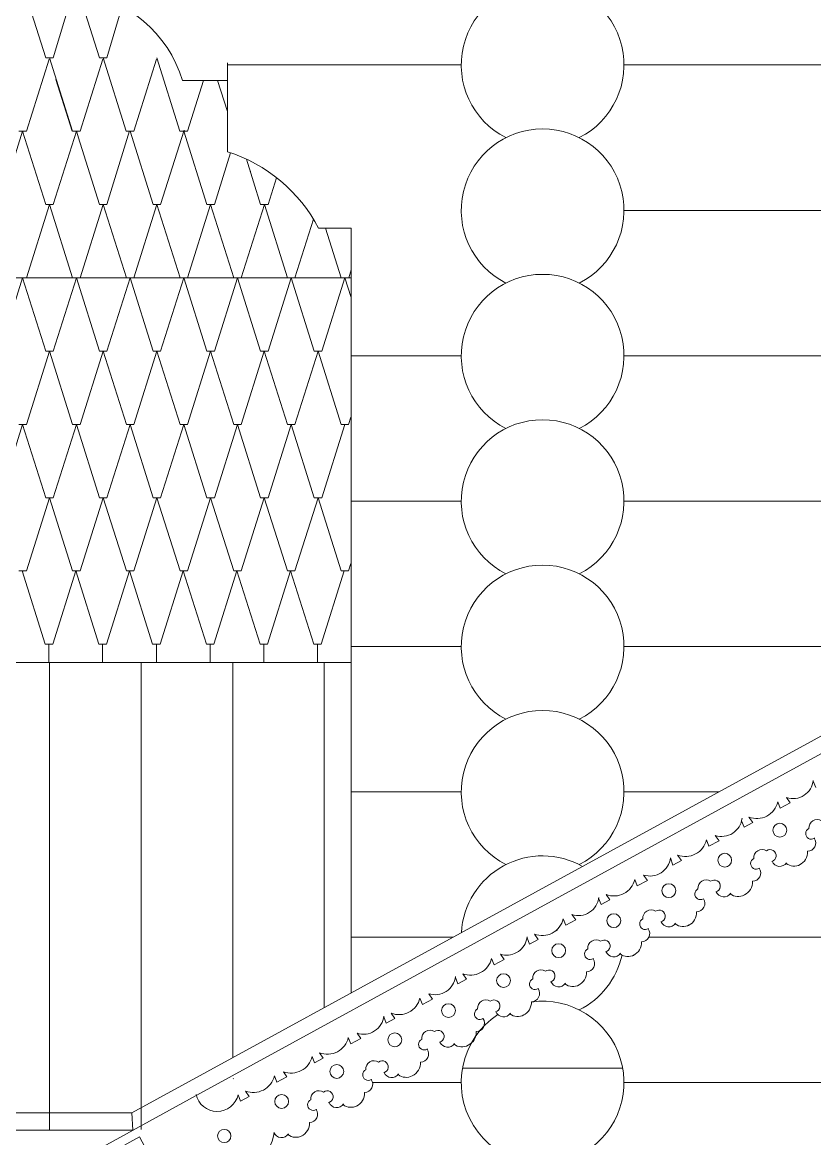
# Model space of a CAD drawing. Header units: millimetres. Extents: x 2399 to 111977, y 1313 to 59551.
# Drawn here: x 92001 to 94192, y 36619 to 39704 of the extents above; entities that cross this region are included whole.
import ezdxf

# ---------------------------------------------------------------- set-up
doc = ezdxf.new("R2010")
doc.units = ezdxf.units.MM
doc.layers.add('hatch1', color=7, linetype='Continuous', lineweight=20, true_color=0x6a6a6a)
doc.layers.add('main line', color=7, linetype='Continuous', lineweight=13)

msp = doc.modelspace()

# ---------------------------------------------------------------- linework, layer by layer
at = {"layer": 'hatch1', "color": 251, "linetype": 'Continuous', "lineweight": 20, "true_color": 0x6a6a6a}
for p, q in [((92002.2481, 39808.9875), (92066.1963, 39606.3378)), ((92150.623, 39808.9875), (92214.5711, 39606.3378)), ((92146.2138, 39805.2976), (92086.7876, 39606.3378)), ((92277.6904, 39748.7217), (92235.1625, 39606.3378)), ((92075.2731, 39602.1181), (92012.6565, 39403.6881)), ((92066.1963, 39606.3378), (92086.7876, 39606.3378)), ((92076.4919, 39606.3378), (92140.4401, 39403.6881)), ((92223.6479, 39602.1181), (92161.0314, 39403.6881)), ((92214.5711, 39606.3378), (92235.1625, 39606.3378)), ((92224.8668, 39606.3378), (92288.8149, 39403.6881)), ((92372.0228, 39602.1181), (92309.4063, 39403.6881)), ((92373.2417, 39606.3378), (92437.1898, 39403.6881)), ((92093.9657, 39546.6653), (92139.0836, 39403.6881)), ((92501.9976, 39543.8087), (92457.7811, 39403.6881)), ((92541.3482, 39543.8087), (92568.5566, 39457.5862)), ((92448.6064, 39406.1687), (92383.8755, 39201.0384)), ((92002.3609, 39403.6881), (91938.4127, 39201.0384)), ((91992.0652, 39403.6881), (92012.6565, 39403.6881)), ((92002.3609, 39403.6881), (92066.309, 39201.0384)), ((92150.8485, 39403.6881), (92086.9003, 39201.0384)), ((92140.4401, 39403.6881), (92161.0314, 39403.6881)), ((92140.5528, 39403.6881), (92157.4956, 39403.6881)), ((92150.8485, 39403.6881), (92157.4956, 39382.6234)), ((92155.8637, 39387.7949), (92214.7966, 39201.0384)), ((92297.8821, 39404.1369), (92235.3879, 39201.0384)), ((92288.8149, 39403.6881), (92309.4063, 39403.6881)), ((92299.3156, 39403.7528), (92363.2842, 39201.0384)), ((92437.1898, 39403.6881), (92457.7811, 39403.6881)), ((92447.844, 39403.7528), (92511.8126, 39201.0384)), ((92577.4026, 39343.6378), (92532.4039, 39201.0384)), ((92620.8614, 39326.148), (92660.341, 39201.0384)), ((92704.2392, 39274.8974), (92680.9323, 39201.0384)), ((92076.6047, 39201.0384), (92012.6565, 38998.3888)), ((92066.309, 39201.0384), (92086.9003, 39201.0384)), ((92076.6047, 39201.0384), (92140.5528, 38998.3888)), ((92225.0922, 39201.0384), (92161.1441, 38998.3888)), ((92214.7966, 39201.0384), (92235.3879, 39201.0384)), ((92225.0922, 39201.0384), (92289.0404, 38998.3888)), ((92373.5798, 39201.0384), (92309.6317, 38998.3888)), ((92363.2842, 39201.0384), (92383.8755, 39201.0384)), ((92373.6207, 39201.0384), (92437.5688, 38998.3888)), ((92522.1083, 39201.0384), (92458.1601, 38998.3888)), ((92511.8126, 39201.0384), (92532.4039, 39201.0384)), ((92522.1491, 39201.0384), (92586.0972, 38998.3888)), ((92670.6367, 39201.0384), (92606.6885, 38998.3888)), ((92660.341, 39201.0384), (92680.9323, 39201.0384)), ((92670.6775, 39201.0384), (92734.6256, 38998.3888)), ((92806.2239, 39160.0283), (92755.217, 38998.3888)), ((92839.9437, 39135.3211), (92883.1541, 38998.3888)), ((92910.661, 39020.3041), (92903.7454, 38998.3888)), ((92002.3609, 38998.3888), (91938.4127, 38795.7391)), ((91992.0652, 38998.3888), (92012.6565, 38998.3888)), ((92002.3609, 38998.3888), (92066.309, 38795.7391)), ((92150.8485, 38998.3888), (92086.9003, 38795.7391)), ((92140.5528, 38998.3888), (92161.1441, 38998.3888)), ((92150.8485, 38998.3888), (92214.7966, 38795.7391)), ((92299.336, 38998.3888), (92235.3879, 38795.7391)), ((92289.0404, 38998.3888), (92309.6317, 38998.3888)), ((92299.336, 38998.3888), (92363.2842, 38795.7391)), ((92447.8236, 38998.3888), (92383.8755, 38795.7391)), ((92437.528, 38998.3888), (92458.1193, 38998.3888)), ((92437.5688, 38998.3888), (92458.1601, 38998.3888)), ((92447.8236, 38998.3888), (92511.7718, 38795.7391)), ((92596.3112, 38998.3888), (92532.3631, 38795.7391)), ((92586.0972, 38998.3888), (92606.6885, 38998.3888)), ((92596.3112, 38998.3888), (92660.2593, 38795.7391)), ((92744.7988, 38998.3888), (92680.8507, 38795.7391)), ((92734.6256, 38998.3888), (92755.217, 38998.3888)), ((92744.7988, 38998.3888), (92808.7469, 38795.7391)), ((92893.2864, 38998.3888), (92829.3383, 38795.7391)), ((92883.1541, 38998.3888), (92903.7454, 38998.3888)), ((92893.2864, 38998.3888), (92910.661, 38943.3292)), ((92076.6047, 38795.7391), (92012.6565, 38593.0894)), ((92066.309, 38795.7391), (92086.9003, 38795.7391)), ((92076.6047, 38795.7391), (92140.5528, 38593.0894)), ((92225.0922, 38795.7391), (92161.1441, 38593.0894)), ((92214.7966, 38795.7391), (92235.3879, 38795.7391)), ((92225.0922, 38795.7391), (92289.0404, 38593.0894)), ((92373.5798, 38795.7391), (92309.6317, 38593.0894)), ((92363.2842, 38795.7391), (92383.8755, 38795.7391)), ((92373.5798, 38795.7391), (92437.528, 38593.0894)), ((92522.0674, 38795.7391), (92458.1193, 38593.0894)), ((92511.7718, 38795.7391), (92532.3631, 38795.7391)), ((92522.0674, 38795.7391), (92586.0156, 38593.0894)), ((92670.555, 38795.7391), (92606.6069, 38593.0894)), ((92660.2593, 38795.7391), (92680.8507, 38795.7391)), ((92670.555, 38795.7391), (92734.5031, 38593.0894)), ((92819.0426, 38795.7391), (92755.0945, 38593.0894)), ((92808.7469, 38795.7391), (92829.3383, 38795.7391)), ((92819.0426, 38795.7391), (92882.9907, 38593.0894)), ((92910.0038, 38613.4397), (92903.5821, 38593.0894)), ((92002.3609, 38593.0894), (91938.4127, 38390.4397)), ((91992.0652, 38593.0894), (92012.6565, 38593.0894)), ((92002.3609, 38593.0894), (92066.309, 38390.4397)), ((92150.8485, 38593.0894), (92086.9003, 38390.4397)), ((92140.5528, 38593.0894), (92161.1441, 38593.0894)), ((92150.8485, 38593.0894), (92214.7966, 38390.4397)), ((92299.336, 38593.0894), (92235.3879, 38390.4397)), ((92289.0404, 38593.0894), (92309.6317, 38593.0894)), ((92299.336, 38593.0894), (92363.2842, 38390.4397)), ((92447.8236, 38593.0894), (92383.8755, 38390.4397)), ((92437.528, 38593.0894), (92458.1193, 38593.0894)), ((92447.8236, 38593.0894), (92511.7718, 38390.4397)), ((92596.3112, 38593.0894), (92532.3631, 38390.4397)), ((92586.0156, 38593.0894), (92606.6069, 38593.0894)), ((92596.3112, 38593.0894), (92660.2593, 38390.4397)), ((92744.7988, 38593.0894), (92680.8507, 38390.4397)), ((92734.5031, 38593.0894), (92755.0945, 38593.0894)), ((92744.7988, 38593.0894), (92808.7469, 38390.4397)), ((92893.2864, 38593.0894), (92829.3383, 38390.4397)), ((92882.9907, 38593.0894), (92903.5821, 38593.0894)), ((92076.6047, 38390.4397), (92012.6565, 38187.79)), ((92066.309, 38390.4397), (92086.9003, 38390.4397)), ((92076.6047, 38390.4397), (92140.5528, 38187.79)), ((92225.0922, 38390.4397), (92161.1441, 38187.79)), ((92214.7966, 38390.4397), (92235.3879, 38390.4397)), ((92225.0922, 38390.4397), (92289.0404, 38187.79)), ((92373.5798, 38390.4397), (92309.6317, 38187.79)), ((92363.2842, 38390.4397), (92383.8755, 38390.4397)), ((92373.5798, 38390.4397), (92437.528, 38187.79)), ((92522.0674, 38390.4397), (92458.1193, 38187.79)), ((92511.7718, 38390.4397), (92532.3631, 38390.4397)), ((92522.0674, 38390.4397), (92586.0156, 38187.79)), ((92670.555, 38390.4397), (92606.6069, 38187.79)), ((92660.2593, 38390.4397), (92680.8507, 38390.4397)), ((92670.555, 38390.4397), (92734.5031, 38187.79)), ((92819.0426, 38390.4397), (92755.0945, 38187.79)), ((92808.7469, 38390.4397), (92829.3383, 38390.4397)), ((92819.0426, 38390.4397), (92882.9907, 38187.79)), ((92910.0038, 38208.1403), (92903.5821, 38187.79)), ((91992.0652, 38187.79), (92012.6565, 38187.79)), ((92000.8122, 38187.79), (92064.7603, 37985.1403)), ((92002.3609, 38187.79), (92001.9737, 38186.5632)), ((92002.3609, 38187.79), (92002.748, 38186.5632)), ((92149.2998, 38187.79), (92085.3517, 37985.1403)), ((92140.5528, 38187.79), (92161.1441, 38187.79)), ((92149.2998, 38187.79), (92213.2479, 37985.1403)), ((92150.8485, 38187.79), (92150.4613, 38186.5632)), ((92150.8485, 38187.79), (92151.2356, 38186.5632)), ((92297.7874, 38187.79), (92233.8392, 37985.1403)), ((92289.0404, 38187.79), (92309.6317, 38187.79)), ((92297.7874, 38187.79), (92361.7355, 37985.1403)), ((92299.336, 38187.79), (92298.9489, 38186.5632)), ((92446.275, 38187.79), (92382.3268, 37985.1403)), ((92437.528, 38187.79), (92458.1193, 38187.79)), ((92446.275, 38187.79), (92510.2231, 37985.1403)), ((92594.7626, 38187.79), (92530.8144, 37985.1403)), ((92586.0156, 38187.79), (92606.6069, 38187.79)), ((92594.7626, 38187.79), (92658.7107, 37985.1403)), ((92743.2501, 38187.79), (92679.302, 37985.1403)), ((92734.5031, 38187.79), (92755.0945, 38187.79)), ((92743.2501, 38187.79), (92807.1983, 37985.1403)), ((92891.7377, 38187.79), (92827.7896, 37985.1403)), ((92882.9907, 38187.79), (92903.5821, 38187.79)), ((92064.7603, 37985.1403), (92085.3517, 37985.1403)), ((92075.056, 37985.1403), (92075.056, 37935.2297)), ((92213.2479, 37985.1403), (92233.8392, 37985.1403)), ((92223.5436, 37985.1403), (92223.5436, 37935.2297)), ((92361.7355, 37985.1403), (92382.3268, 37985.1403)), ((92372.0312, 37985.1403), (92372.0312, 37935.2297)), ((92510.2231, 37985.1403), (92530.8144, 37985.1403)), ((92520.5188, 37985.1403), (92520.5188, 37935.2297)), ((92658.7107, 37985.1403), (92679.302, 37985.1403)), ((92669.0063, 37985.1403), (92669.0063, 37935.2297)), ((92807.1983, 37985.1403), (92827.7896, 37985.1403)), ((92817.4939, 37985.1403), (92817.4939, 37935.2297)), ((92005.294, 36476.4309), (92482.3881, 36738.3876)), ((92146.425, 36525.3121), (92325.5153, 36623.4413)), ((92325.1726, 36623.2535), (92423.1756, 36444.3936))]:
    msp.add_line(p, q, dxfattribs=at)
at = {"layer": 'main line', "color": 7, "linetype": 'Continuous', "lineweight": 13}
for p, q in [((92568.5566, 39592.429), (92568.5566, 39346.5427)), ((92568.5566, 39586.5174), (93214.9716, 39586.5174)), ((93664.9716, 39586.5174), (94634.3299, 39586.5174)), ((92568.5566, 39543.8087), (92444.2164, 39543.8087)), ((92633.2882, 39293.0041), (92631.2234, 39293.0041)), ((93664.9716, 39184.6619), (94317.411, 39184.6619)), ((92820.1581, 39135.3211), (92910.661, 39135.3211)), ((92910.661, 37021.4765), (92910.661, 39135.3211)), ((92910.661, 38998.3888), (87760.3724, 38998.3888)), ((92910.661, 38782.8063), (93214.9716, 38782.8063)), ((93664.9716, 38782.8063), (94265.5985, 38782.8063)), ((92910.661, 38380.9508), (93214.9716, 38380.9508)), ((93664.9716, 38380.9508), (94386.8391, 38380.9508)), ((92910.661, 37979.0952), (93214.9716, 37979.0952)), ((93664.9716, 37979.0952), (94508.0797, 37979.0952)), ((87758.7219, 37935.2297), (92910.0038, 37935.2297)), ((92076.4386, 37935.2297), (92076.4386, 36643.6876)), ((92304.36, 36689.8919), (94581.4547, 37935.2297)), ((92329.7312, 37935.2297), (92329.7312, 36643.6876)), ((92583.0238, 37935.2297), (92583.0238, 36842.2925)), ((92836.3164, 37935.2297), (92836.3164, 36980.8176)), ((92473.7582, 36733.3854), (94594.0583, 37892.9727)), ((94188.1571, 37606.5754), (94195.0146, 37588.9413)), ((92910.661, 37577.2397), (93214.9716, 37577.2397)), ((93664.9716, 37577.2397), (93926.8715, 37577.2397)), ((94124.9106, 37546.722), (94114.4586, 37561.5244)), ((94090.2024, 37549.4273), (94097.0599, 37531.7932)), ((94097.0599, 37531.7932), (94124.9106, 37546.722)), ((93990.1037, 37497.2362), (93996.9612, 37479.6021)), ((93996.9612, 37479.6021), (94020.9331, 37492.671)), ((94020.9331, 37492.671), (94010.4812, 37507.4734)), ((93893.0651, 37444.6836), (93899.9226, 37427.0494)), ((93899.9226, 37427.0494), (93927.7733, 37441.9782)), ((93927.7733, 37441.9782), (93917.3214, 37456.7806)), ((93823.7958, 37387.9273), (93813.3439, 37402.7296)), ((93793.3061, 37395.0355), (93799.8239, 37374.8583)), ((93799.8239, 37374.8583), (93823.7958, 37387.9273)), ((93729.7199, 37332.639), (93719.268, 37347.4414)), ((93695.0117, 37335.3444), (93701.8692, 37317.7102)), ((93701.8692, 37317.7102), (93729.7199, 37332.639)), ((93594.9131, 37283.1532), (93601.7706, 37265.5191)), ((93601.7706, 37265.5191), (93625.7424, 37278.5881)), ((93625.7424, 37278.5881), (93615.2905, 37293.3905)), ((93496.9584, 37226.0052), (93503.8158, 37208.371)), ((93503.8158, 37208.371), (93531.6665, 37223.2998)), ((93531.6665, 37223.2998), (93521.2146, 37238.1022)), ((93427.6891, 37169.2489), (93417.2371, 37184.0513)), ((93480.8032, 37194.6536), (93458.7558, 37182.5481)), ((92910.661, 37175.3842), (93192.0805, 37175.3842)), ((93396.8597, 37173.814), (93403.7172, 37156.1799)), ((93403.7172, 37156.1799), (93427.6891, 37169.2489)), ((93733.6152, 37175.3842), (98168.6138, 37175.3842)), ((93333.6132, 37113.9606), (93323.1612, 37128.763)), ((93298.905, 37116.666), (93305.7625, 37099.0318)), ((93305.7625, 37099.0318), (93333.6132, 37113.9606)), ((93198.8063, 37064.4748), (93205.6638, 37046.8407)), ((93229.6357, 37059.9097), (93219.1837, 37074.7121)), ((93205.6638, 37046.8407), (93229.6357, 37059.9097)), ((93100.8516, 37007.3268), (93107.7091, 36989.6926)), ((93107.7091, 36989.6926), (93135.5598, 37004.6214)), ((93135.5598, 37004.6214), (93125.1078, 37019.4238)), ((93000.7529, 36955.1356), (93007.6104, 36937.5015)), ((93007.6104, 36937.5015), (93031.5823, 36950.5705)), ((93031.5823, 36950.5705), (93021.1304, 36965.3729)), ((92937.5064, 36895.2822), (92927.0545, 36910.0846)), ((92902.7982, 36897.9876), (92909.6557, 36880.3534)), ((92909.6557, 36880.3534), (92937.5064, 36895.2822)), ((92802.6996, 36845.7964), (92809.557, 36828.1623)), ((92833.5289, 36841.2313), (92823.077, 36856.0337)), ((92809.557, 36828.1623), (92833.5289, 36841.2313)), ((92698.312, 36792.2601), (92705.1695, 36774.626)), ((92705.1695, 36774.626), (92733.0202, 36789.5548)), ((92733.0202, 36789.5548), (92723.1921, 36803.7601)), ((93661.4526, 36813.1665), (93218.4906, 36813.1665)), ((92969.8727, 36773.5286), (93214.9716, 36773.5286)), ((93664.9716, 36773.5286), (98214.9716, 36773.5286)), ((92005.294, 36476.4309), (92482.3881, 36738.3876)), ((92598.2133, 36740.069), (92605.0708, 36722.4348)), ((92605.0708, 36722.4348), (92629.0427, 36735.5038)), ((92629.0427, 36735.5038), (92618.5908, 36750.3062)), ((92304.36, 36689.8919), (87758.7219, 36689.8919)), ((92304.36, 36689.8919), (92306.7549, 36641.9532)), ((92306.7549, 36641.9532), (87758.7219, 36641.9532)), ((92696.2075, 36625.1631), (92697.4144, 36635.4312))]:
    msp.add_line(p, q, dxfattribs=at)
at = {"layer": 'main line', "color": 7, "linetype": 'Continuous', "lineweight": 13, "flags": 128}
for points in [[(94225.6817, 37467.689, 1.219803903), (94211.3156, 37497.079, 0.63216014), (94176.2901, 37475.7423, 1.067465283), (94191.1636, 37448.9035, -0.60309642), (94172.7167, 37412.9449)], [(94225.6817, 37467.689, 1.219803903), (94211.3156, 37497.079, 0.63216014), (94176.2901, 37475.7423, 1.067465283), (94191.1636, 37448.9035, -0.60309642), (94172.7167, 37412.9449)], [(94225.6817, 37467.689, 1.219803903), (94211.3156, 37497.079, 0.63216014), (94176.2901, 37475.7423, 1.067465283), (94191.1636, 37448.9035, -0.60309642), (94172.7167, 37412.9449)], [(94225.6817, 37467.689, 1.219803903), (94211.3156, 37497.079, 0.63216014), (94176.2901, 37475.7423, 1.067465283), (94191.1636, 37448.9035, -0.60309642), (94172.7167, 37412.9449)], [(94225.6817, 37467.689, 1.219803903), (94211.3156, 37497.079, 0.63216014), (94176.2901, 37475.7423, 1.067465283), (94191.1636, 37448.9035, -0.60309642), (94172.7167, 37412.9449)], [(94225.6817, 37467.689, 1.219803903), (94211.3156, 37497.079, 0.63216014), (94176.2901, 37475.7423, 1.067465283), (94191.1636, 37448.9035, -0.60309642), (94172.7167, 37412.9449)], [(94192.2156, 37449.476, -0.017938026), (94191.3033, 37448.7019)], [(94192.2156, 37449.476, -0.017938026), (94191.3033, 37448.7019)], [(94192.2156, 37449.476, -0.017938026), (94191.3033, 37448.7019)], [(94192.2156, 37449.476, -0.017938026), (94191.3033, 37448.7019)], [(94192.2156, 37449.476, -0.017938026), (94191.3033, 37448.7019)], [(94192.2156, 37449.476, -0.017938026), (94191.3033, 37448.7019)], [(94073.3654, 37384.795, 1.219803903), (94058.9992, 37414.1849, 0.63216014), (94023.9737, 37392.8482, 1.067465283), (94038.8472, 37366.0094, -0.60309642), (94020.4003, 37330.0508)], [(94073.3654, 37384.795, 1.219803903), (94058.9992, 37414.1849, 0.63216014), (94023.9737, 37392.8482, 1.067465283), (94038.8472, 37366.0094, -0.60309642), (94020.4003, 37330.0508)], [(94073.3654, 37384.795, 1.219803903), (94058.9992, 37414.1849, 0.63216014), (94023.9737, 37392.8482, 1.067465283), (94038.8472, 37366.0094, -0.60309642), (94020.4003, 37330.0508)], [(94073.3654, 37384.795, 1.219803903), (94058.9992, 37414.1849, 0.63216014), (94023.9737, 37392.8482, 1.067465283), (94038.8472, 37366.0094, -0.60309642), (94020.4003, 37330.0508)], [(94073.3654, 37384.795, 1.219803903), (94058.9992, 37414.1849, 0.63216014), (94023.9737, 37392.8482, 1.067465283), (94038.8472, 37366.0094, -0.60309642), (94020.4003, 37330.0508)], [(94073.3654, 37384.795, 1.219803903), (94058.9992, 37414.1849, 0.63216014), (94023.9737, 37392.8482, 1.067465283), (94038.8472, 37366.0094, -0.60309642), (94020.4003, 37330.0508)], [(94150.0835, 37375.1893, 0.304535594), (94172.7167, 37412.9449)], [(94150.0835, 37375.1893, 0.304535594), (94172.7167, 37412.9449)], [(94150.0835, 37375.1893, 0.304535594), (94172.7167, 37412.9449)], [(94150.0835, 37375.1893, 0.304535594), (94172.7167, 37412.9449)], [(94150.0835, 37375.1893, 0.304535594), (94172.7167, 37412.9449)], [(94150.0835, 37375.1893, 0.304535594), (94172.7167, 37412.9449)], [(94074.4174, 37385.3675, 0.60309642), (94114.6297, 37381.3326)], [(94074.4174, 37385.3675, 0.60309642), (94114.6297, 37381.3326)], [(94074.4174, 37385.3675, 0.60309642), (94114.6297, 37381.3326)], [(94074.4174, 37385.3675, 0.60309642), (94114.6297, 37381.3326)], [(94074.4174, 37385.3675, 0.60309642), (94114.6297, 37381.3326)], [(94074.4174, 37385.3675, 0.60309642), (94114.6297, 37381.3326)], [(94113.2433, 37379.4568, 0.304535594), (94152.2396, 37376.3627)], [(94113.2433, 37379.4568, 0.304535594), (94152.2396, 37376.3627)], [(94113.2433, 37379.4568, 0.304535594), (94152.2396, 37376.3627)], [(94113.2433, 37379.4568, 0.304535594), (94152.2396, 37376.3627)], [(94113.2433, 37379.4568, 0.304535594), (94152.2396, 37376.3627)], [(94113.2433, 37379.4568, 0.304535594), (94152.2396, 37376.3627)], [(94039.8992, 37366.5819, -0.017938026), (94038.987, 37365.8078)], [(94039.8992, 37366.5819, -0.017938026), (94038.987, 37365.8078)], [(94039.8992, 37366.5819, -0.017938026), (94038.987, 37365.8078)], [(94039.8992, 37366.5819, -0.017938026), (94038.987, 37365.8078)], [(94039.8992, 37366.5819, -0.017938026), (94038.987, 37365.8078)], [(94039.8992, 37366.5819, -0.017938026), (94038.987, 37365.8078)], [(93918.8929, 37300.7275, 1.219803903), (93904.5268, 37330.1174, 0.63216014), (93869.5012, 37308.7807, 1.067465283), (93884.3747, 37281.9419, -0.60309642), (93865.9278, 37245.9833)], [(93918.8929, 37300.7275, 1.219803903), (93904.5268, 37330.1174, 0.63216014), (93869.5012, 37308.7807, 1.067465283), (93884.3747, 37281.9419, -0.60309642), (93865.9278, 37245.9833)], [(93918.8929, 37300.7275, 1.219803903), (93904.5268, 37330.1174, 0.63216014), (93869.5012, 37308.7807, 1.067465283), (93884.3747, 37281.9419, -0.60309642), (93865.9278, 37245.9833)], [(93918.8929, 37300.7275, 1.219803903), (93904.5268, 37330.1174, 0.63216014), (93869.5012, 37308.7807, 1.067465283), (93884.3747, 37281.9419, -0.60309642), (93865.9278, 37245.9833)], [(93918.8929, 37300.7275, 1.219803903), (93904.5268, 37330.1174, 0.63216014), (93869.5012, 37308.7807, 1.067465283), (93884.3747, 37281.9419, -0.60309642), (93865.9278, 37245.9833)], [(93918.8929, 37300.7275, 1.219803903), (93904.5268, 37330.1174, 0.63216014), (93869.5012, 37308.7807, 1.067465283), (93884.3747, 37281.9419, -0.60309642), (93865.9278, 37245.9833)], [(93997.7671, 37292.2952, 0.304535594), (94020.4003, 37330.0508)], [(93997.7671, 37292.2952, 0.304535594), (94020.4003, 37330.0508)], [(93997.7671, 37292.2952, 0.304535594), (94020.4003, 37330.0508)], [(93997.7671, 37292.2952, 0.304535594), (94020.4003, 37330.0508)], [(93997.7671, 37292.2952, 0.304535594), (94020.4003, 37330.0508)], [(93997.7671, 37292.2952, 0.304535594), (94020.4003, 37330.0508)], [(93919.9449, 37301.3, 0.60309642), (93960.1572, 37297.2651)], [(93919.9449, 37301.3, 0.60309642), (93960.1572, 37297.2651)], [(93919.9449, 37301.3, 0.60309642), (93960.1572, 37297.2651)], [(93919.9449, 37301.3, 0.60309642), (93960.1572, 37297.2651)], [(93919.9449, 37301.3, 0.60309642), (93960.1572, 37297.2651)], [(93919.9449, 37301.3, 0.60309642), (93960.1572, 37297.2651)], [(93958.7708, 37295.3893, 0.304535594), (93997.7671, 37292.2952)], [(93958.7708, 37295.3893, 0.304535594), (93997.7671, 37292.2952)], [(93958.7708, 37295.3893, 0.304535594), (93997.7671, 37292.2952)], [(93958.7708, 37295.3893, 0.304535594), (93997.7671, 37292.2952)], [(93958.7708, 37295.3893, 0.304535594), (93997.7671, 37292.2952)], [(93958.7708, 37295.3893, 0.304535594), (93997.7671, 37292.2952)], [(93766.5765, 37217.8334, 1.219803903), (93752.2104, 37247.2233, 0.63216014), (93717.1848, 37225.8866, 1.067465283), (93732.0584, 37199.0478, -0.60309642), (93713.6114, 37163.0892)], [(93766.5765, 37217.8334, 1.219803903), (93752.2104, 37247.2233, 0.63216014), (93717.1848, 37225.8866, 1.067465283), (93732.0584, 37199.0478, -0.60309642), (93713.6114, 37163.0892)], [(93766.5765, 37217.8334, 1.219803903), (93752.2104, 37247.2233, 0.63216014), (93717.1848, 37225.8866, 1.067465283), (93732.0584, 37199.0478, -0.60309642), (93713.6114, 37163.0892)], [(93766.5765, 37217.8334, 1.219803903), (93752.2104, 37247.2233, 0.63216014), (93717.1848, 37225.8866, 1.067465283), (93732.0584, 37199.0478, -0.60309642), (93713.6114, 37163.0892)], [(93766.5765, 37217.8334, 1.219803903), (93752.2104, 37247.2233, 0.63216014), (93717.1848, 37225.8866, 1.067465283), (93732.0584, 37199.0478, -0.60309642), (93713.6114, 37163.0892)], [(93766.5765, 37217.8334, 1.219803903), (93752.2104, 37247.2233, 0.63216014), (93717.1848, 37225.8866, 1.067465283), (93732.0584, 37199.0478, -0.60309642), (93713.6114, 37163.0892)], [(93843.2946, 37208.2277, 0.304535594), (93865.9278, 37245.9833)], [(93843.2946, 37208.2277, 0.304535594), (93865.9278, 37245.9833)], [(93843.2946, 37208.2277, 0.304535594), (93865.9278, 37245.9833)], [(93843.2946, 37208.2277, 0.304535594), (93865.9278, 37245.9833)], [(93843.2946, 37208.2277, 0.304535594), (93865.9278, 37245.9833)], [(93843.2946, 37208.2277, 0.304535594), (93865.9278, 37245.9833)], [(93767.6285, 37218.4059, 0.60309642), (93807.8408, 37214.371)], [(93767.6285, 37218.4059, 0.60309642), (93807.8408, 37214.371)], [(93767.6285, 37218.4059, 0.60309642), (93807.8408, 37214.371)], [(93767.6285, 37218.4059, 0.60309642), (93807.8408, 37214.371)], [(93767.6285, 37218.4059, 0.60309642), (93807.8408, 37214.371)], [(93767.6285, 37218.4059, 0.60309642), (93807.8408, 37214.371)], [(93733.1104, 37199.6204, -0.017938026), (93732.1981, 37198.8462)], [(93733.1104, 37199.6204, -0.017938026), (93732.1981, 37198.8462)], [(93733.1104, 37199.6204, -0.017938026), (93732.1981, 37198.8462)], [(93733.1104, 37199.6204, -0.017938026), (93732.1981, 37198.8462)], [(93733.1104, 37199.6204, -0.017938026), (93732.1981, 37198.8462)], [(93733.1104, 37199.6204, -0.017938026), (93732.1981, 37198.8462)], [(93806.4544, 37212.4952, 0.304535594), (93845.4507, 37209.4011)], [(93806.4544, 37212.4952, 0.304535594), (93845.4507, 37209.4011)], [(93806.4544, 37212.4952, 0.304535594), (93845.4507, 37209.4011)], [(93806.4544, 37212.4952, 0.304535594), (93845.4507, 37209.4011)], [(93806.4544, 37212.4952, 0.304535594), (93845.4507, 37209.4011)], [(93806.4544, 37212.4952, 0.304535594), (93845.4507, 37209.4011)], [(93614.2601, 37134.9393, 1.219803903), (93599.894, 37164.3292, 0.63216014), (93564.8684, 37142.9925, 1.067465283), (93579.742, 37116.1538, -0.60309642), (93561.295, 37080.1951)], [(93614.2601, 37134.9393, 1.219803903), (93599.894, 37164.3292, 0.63216014), (93564.8684, 37142.9925, 1.067465283), (93579.742, 37116.1538, -0.60309642), (93561.295, 37080.1951)], [(93614.2601, 37134.9393, 1.219803903), (93599.894, 37164.3292, 0.63216014), (93564.8684, 37142.9925, 1.067465283), (93579.742, 37116.1538, -0.60309642), (93561.295, 37080.1951)], [(93614.2601, 37134.9393, 1.219803903), (93599.894, 37164.3292, 0.63216014), (93564.8684, 37142.9925, 1.067465283), (93579.742, 37116.1538, -0.60309642), (93561.295, 37080.1951)], [(93614.2601, 37134.9393, 1.219803903), (93599.894, 37164.3292, 0.63216014), (93564.8684, 37142.9925, 1.067465283), (93579.742, 37116.1538, -0.60309642), (93561.295, 37080.1951)], [(93614.2601, 37134.9393, 1.219803903), (93599.894, 37164.3292, 0.63216014), (93564.8684, 37142.9925, 1.067465283), (93579.742, 37116.1538, -0.60309642), (93561.295, 37080.1951)], [(93690.9782, 37125.3337, 0.304535594), (93713.6114, 37163.0892)], [(93690.9782, 37125.3337, 0.304535594), (93713.6114, 37163.0892)], [(93690.9782, 37125.3337, 0.304535594), (93713.6114, 37163.0892)], [(93690.9782, 37125.3337, 0.304535594), (93713.6114, 37163.0892)], [(93690.9782, 37125.3337, 0.304535594), (93713.6114, 37163.0892)], [(93690.9782, 37125.3337, 0.304535594), (93713.6114, 37163.0892)], [(93615.3121, 37135.5118, 0.60309642), (93655.5244, 37131.477)], [(93615.3121, 37135.5118, 0.60309642), (93655.5244, 37131.477)], [(93615.3121, 37135.5118, 0.60309642), (93655.5244, 37131.477)], [(93615.3121, 37135.5118, 0.60309642), (93655.5244, 37131.477)], [(93615.3121, 37135.5118, 0.60309642), (93655.5244, 37131.477)], [(93615.3121, 37135.5118, 0.60309642), (93655.5244, 37131.477)], [(93654.138, 37129.6012, 0.304535594), (93693.1343, 37126.5071)], [(93654.138, 37129.6012, 0.304535594), (93693.1343, 37126.5071)], [(93654.138, 37129.6012, 0.304535594), (93693.1343, 37126.5071)], [(93654.138, 37129.6012, 0.304535594), (93693.1343, 37126.5071)], [(93654.138, 37129.6012, 0.304535594), (93693.1343, 37126.5071)], [(93654.138, 37129.6012, 0.304535594), (93693.1343, 37126.5071)], [(93580.794, 37116.7263, -0.017938026), (93579.8817, 37115.9521)], [(93580.794, 37116.7263, -0.017938026), (93579.8817, 37115.9521)], [(93580.794, 37116.7263, -0.017938026), (93579.8817, 37115.9521)], [(93580.794, 37116.7263, -0.017938026), (93579.8817, 37115.9521)], [(93580.794, 37116.7263, -0.017938026), (93579.8817, 37115.9521)], [(93580.794, 37116.7263, -0.017938026), (93579.8817, 37115.9521)], [(93461.9437, 37052.0452, 1.219803903), (93447.5776, 37081.4351, 0.63216014), (93412.552, 37060.0984, 1.067465283), (93427.4256, 37033.2597, -0.60309642), (93408.9786, 36997.3011)], [(93461.9437, 37052.0452, 1.219803903), (93447.5776, 37081.4351, 0.63216014), (93412.552, 37060.0984, 1.067465283), (93427.4256, 37033.2597, -0.60309642), (93408.9786, 36997.3011)], [(93461.9437, 37052.0452, 1.219803903), (93447.5776, 37081.4351, 0.63216014), (93412.552, 37060.0984, 1.067465283), (93427.4256, 37033.2597, -0.60309642), (93408.9786, 36997.3011)], [(93461.9437, 37052.0452, 1.219803903), (93447.5776, 37081.4351, 0.63216014), (93412.552, 37060.0984, 1.067465283), (93427.4256, 37033.2597, -0.60309642), (93408.9786, 36997.3011)], [(93461.9437, 37052.0452, 1.219803903), (93447.5776, 37081.4351, 0.63216014), (93412.552, 37060.0984, 1.067465283), (93427.4256, 37033.2597, -0.60309642), (93408.9786, 36997.3011)], [(93461.9437, 37052.0452, 1.219803903), (93447.5776, 37081.4351, 0.63216014), (93412.552, 37060.0984, 1.067465283), (93427.4256, 37033.2597, -0.60309642), (93408.9786, 36997.3011)], [(93538.6618, 37042.4396, 0.304535594), (93561.295, 37080.1951)], [(93538.6618, 37042.4396, 0.304535594), (93561.295, 37080.1951)], [(93538.6618, 37042.4396, 0.304535594), (93561.295, 37080.1951)], [(93538.6618, 37042.4396, 0.304535594), (93561.295, 37080.1951)], [(93538.6618, 37042.4396, 0.304535594), (93561.295, 37080.1951)], [(93538.6618, 37042.4396, 0.304535594), (93561.295, 37080.1951)], [(93428.4776, 37033.8322, -0.017938026), (93427.5653, 37033.0581)], [(93428.4776, 37033.8322, -0.017938026), (93427.5653, 37033.0581)], [(93428.4776, 37033.8322, -0.017938026), (93427.5653, 37033.0581)], [(93428.4776, 37033.8322, -0.017938026), (93427.5653, 37033.0581)], [(93428.4776, 37033.8322, -0.017938026), (93427.5653, 37033.0581)], [(93428.4776, 37033.8322, -0.017938026), (93427.5653, 37033.0581)], [(93462.9957, 37052.6178, 0.60309642), (93503.2081, 37048.5829)], [(93462.9957, 37052.6178, 0.60309642), (93503.2081, 37048.5829)], [(93462.9957, 37052.6178, 0.60309642), (93503.2081, 37048.5829)], [(93462.9957, 37052.6178, 0.60309642), (93503.2081, 37048.5829)], [(93462.9957, 37052.6178, 0.60309642), (93503.2081, 37048.5829)], [(93462.9957, 37052.6178, 0.60309642), (93503.2081, 37048.5829)], [(93501.8217, 37046.7071, 0.304535594), (93540.818, 37043.613)], [(93501.8217, 37046.7071, 0.304535594), (93540.818, 37043.613)], [(93501.8217, 37046.7071, 0.304535594), (93540.818, 37043.613)], [(93501.8217, 37046.7071, 0.304535594), (93540.818, 37043.613)], [(93501.8217, 37046.7071, 0.304535594), (93540.818, 37043.613)], [(93501.8217, 37046.7071, 0.304535594), (93540.818, 37043.613)], [(93309.6273, 36969.1511, 1.219803903), (93295.2612, 36998.5411, 0.63216014), (93260.2357, 36977.2044, 1.067465283), (93275.1092, 36950.3656, -0.60309642), (93256.6622, 36914.407)], [(93309.6273, 36969.1511, 1.219803903), (93295.2612, 36998.5411, 0.63216014), (93260.2357, 36977.2044, 1.067465283), (93275.1092, 36950.3656, -0.60309642), (93256.6622, 36914.407)], [(93309.6273, 36969.1511, 1.219803903), (93295.2612, 36998.5411, 0.63216014), (93260.2357, 36977.2044, 1.067465283), (93275.1092, 36950.3656, -0.60309642), (93256.6622, 36914.407)], [(93309.6273, 36969.1511, 1.219803903), (93295.2612, 36998.5411, 0.63216014), (93260.2357, 36977.2044, 1.067465283), (93275.1092, 36950.3656, -0.60309642), (93256.6622, 36914.407)], [(93309.6273, 36969.1511, 1.219803903), (93295.2612, 36998.5411, 0.63216014), (93260.2357, 36977.2044, 1.067465283), (93275.1092, 36950.3656, -0.60309642), (93256.6622, 36914.407)], [(93309.6273, 36969.1511, 1.219803903), (93295.2612, 36998.5411, 0.63216014), (93260.2357, 36977.2044, 1.067465283), (93275.1092, 36950.3656, -0.60309642), (93256.6622, 36914.407)], [(93310.6793, 36969.7237, 0.60309642), (93350.8917, 36965.6888)], [(93310.6793, 36969.7237, 0.60309642), (93350.8917, 36965.6888)], [(93310.6793, 36969.7237, 0.60309642), (93350.8917, 36965.6888)], [(93310.6793, 36969.7237, 0.60309642), (93350.8917, 36965.6888)], [(93310.6793, 36969.7237, 0.60309642), (93350.8917, 36965.6888)], [(93310.6793, 36969.7237, 0.60309642), (93350.8917, 36965.6888)], [(93386.3455, 36959.5455, 0.304535594), (93408.9786, 36997.3011)], [(93386.3455, 36959.5455, 0.304535594), (93408.9786, 36997.3011)], [(93386.3455, 36959.5455, 0.304535594), (93408.9786, 36997.3011)], [(93386.3455, 36959.5455, 0.304535594), (93408.9786, 36997.3011)], [(93386.3455, 36959.5455, 0.304535594), (93408.9786, 36997.3011)], [(93386.3455, 36959.5455, 0.304535594), (93408.9786, 36997.3011)], [(93276.1612, 36950.9381, -0.017938026), (93275.2489, 36950.164)], [(93276.1612, 36950.9381, -0.017938026), (93275.2489, 36950.164)], [(93276.1612, 36950.9381, -0.017938026), (93275.2489, 36950.164)], [(93276.1612, 36950.9381, -0.017938026), (93275.2489, 36950.164)], [(93276.1612, 36950.9381, -0.017938026), (93275.2489, 36950.164)], [(93276.1612, 36950.9381, -0.017938026), (93275.2489, 36950.164)], [(93349.5053, 36963.813, 0.304535594), (93388.5016, 36960.7189)], [(93349.5053, 36963.813, 0.304535594), (93388.5016, 36960.7189)], [(93349.5053, 36963.813, 0.304535594), (93388.5016, 36960.7189)], [(93349.5053, 36963.813, 0.304535594), (93388.5016, 36960.7189)], [(93349.5053, 36963.813, 0.304535594), (93388.5016, 36960.7189)], [(93349.5053, 36963.813, 0.304535594), (93388.5016, 36960.7189)], [(93155.1548, 36885.0837, 1.219803903), (93140.7887, 36914.4736, 0.63216014), (93105.7632, 36893.1369, 1.067465283), (93120.6367, 36866.2981, -0.60309642), (93102.1898, 36830.3395)], [(93155.1548, 36885.0837, 1.219803903), (93140.7887, 36914.4736, 0.63216014), (93105.7632, 36893.1369, 1.067465283), (93120.6367, 36866.2981, -0.60309642), (93102.1898, 36830.3395)], [(93155.1548, 36885.0837, 1.219803903), (93140.7887, 36914.4736, 0.63216014), (93105.7632, 36893.1369, 1.067465283), (93120.6367, 36866.2981, -0.60309642), (93102.1898, 36830.3395)], [(93155.1548, 36885.0837, 1.219803903), (93140.7887, 36914.4736, 0.63216014), (93105.7632, 36893.1369, 1.067465283), (93120.6367, 36866.2981, -0.60309642), (93102.1898, 36830.3395)], [(93155.1548, 36885.0837, 1.219803903), (93140.7887, 36914.4736, 0.63216014), (93105.7632, 36893.1369, 1.067465283), (93120.6367, 36866.2981, -0.60309642), (93102.1898, 36830.3395)], [(93155.1548, 36885.0837, 1.219803903), (93140.7887, 36914.4736, 0.63216014), (93105.7632, 36893.1369, 1.067465283), (93120.6367, 36866.2981, -0.60309642), (93102.1898, 36830.3395)], [(93234.0291, 36876.6514, 0.304535594), (93256.6622, 36914.407)], [(93234.0291, 36876.6514, 0.304535594), (93256.6622, 36914.407)], [(93234.0291, 36876.6514, 0.304535594), (93256.6622, 36914.407)], [(93234.0291, 36876.6514, 0.304535594), (93256.6622, 36914.407)], [(93234.0291, 36876.6514, 0.304535594), (93256.6622, 36914.407)], [(93234.0291, 36876.6514, 0.304535594), (93256.6622, 36914.407)], [(93156.2068, 36885.6562, 0.60309642), (93196.4192, 36881.6213)], [(93156.2068, 36885.6562, 0.60309642), (93196.4192, 36881.6213)], [(93156.2068, 36885.6562, 0.60309642), (93196.4192, 36881.6213)], [(93156.2068, 36885.6562, 0.60309642), (93196.4192, 36881.6213)], [(93156.2068, 36885.6562, 0.60309642), (93196.4192, 36881.6213)], [(93156.2068, 36885.6562, 0.60309642), (93196.4192, 36881.6213)], [(93195.0328, 36879.7455, 0.304535594), (93234.0291, 36876.6514)], [(93195.0328, 36879.7455, 0.304535594), (93234.0291, 36876.6514)], [(93195.0328, 36879.7455, 0.304535594), (93234.0291, 36876.6514)], [(93195.0328, 36879.7455, 0.304535594), (93234.0291, 36876.6514)], [(93195.0328, 36879.7455, 0.304535594), (93234.0291, 36876.6514)], [(93195.0328, 36879.7455, 0.304535594), (93234.0291, 36876.6514)], [(93121.6887, 36866.8706, -0.017938026), (93120.7764, 36866.0965)], [(93121.6887, 36866.8706, -0.017938026), (93120.7764, 36866.0965)], [(93121.6887, 36866.8706, -0.017938026), (93120.7764, 36866.0965)], [(93121.6887, 36866.8706, -0.017938026), (93120.7764, 36866.0965)], [(93121.6887, 36866.8706, -0.017938026), (93120.7764, 36866.0965)], [(93121.6887, 36866.8706, -0.017938026), (93120.7764, 36866.0965)], [(93000.6823, 36801.0162, 1.219803903), (92986.3162, 36830.4061, 0.63216014), (92951.2907, 36809.0694, 1.067465283), (92966.1642, 36782.2306, -0.60309642), (92947.7173, 36746.272)], [(93000.6823, 36801.0162, 1.219803903), (92986.3162, 36830.4061, 0.63216014), (92951.2907, 36809.0694, 1.067465283), (92966.1642, 36782.2306, -0.60309642), (92947.7173, 36746.272)], [(93000.6823, 36801.0162, 1.219803903), (92986.3162, 36830.4061, 0.63216014), (92951.2907, 36809.0694, 1.067465283), (92966.1642, 36782.2306, -0.60309642), (92947.7173, 36746.272)], [(93000.6823, 36801.0162, 1.219803903), (92986.3162, 36830.4061, 0.63216014), (92951.2907, 36809.0694, 1.067465283), (92966.1642, 36782.2306, -0.60309642), (92947.7173, 36746.272)], [(93000.6823, 36801.0162, 1.219803903), (92986.3162, 36830.4061, 0.63216014), (92951.2907, 36809.0694, 1.067465283), (92966.1642, 36782.2306, -0.60309642), (92947.7173, 36746.272)], [(93000.6823, 36801.0162, 1.219803903), (92986.3162, 36830.4061, 0.63216014), (92951.2907, 36809.0694, 1.067465283), (92966.1642, 36782.2306, -0.60309642), (92947.7173, 36746.272)], [(93079.5566, 36792.5839, 0.304535594), (93102.1898, 36830.3395)], [(93079.5566, 36792.5839, 0.304535594), (93102.1898, 36830.3395)], [(93079.5566, 36792.5839, 0.304535594), (93102.1898, 36830.3395)], [(93079.5566, 36792.5839, 0.304535594), (93102.1898, 36830.3395)], [(93079.5566, 36792.5839, 0.304535594), (93102.1898, 36830.3395)], [(93079.5566, 36792.5839, 0.304535594), (93102.1898, 36830.3395)], [(92585.4304, 36784.1559, -0.017938026), (92584.3744, 36784.7184)], [(92585.4304, 36784.1559, -0.017938026), (92584.3744, 36784.7184)], [(92585.4304, 36784.1559, -0.017938026), (92584.3744, 36784.7184)], [(92585.4304, 36784.1559, -0.017938026), (92584.3744, 36784.7184)], [(92585.4304, 36784.1559, -0.017938026), (92584.3744, 36784.7184)], [(92585.4304, 36784.1559, -0.017938026), (92584.3744, 36784.7184)], [(92967.2162, 36782.8031, -0.017938026), (92966.3039, 36782.029)], [(92967.2162, 36782.8031, -0.017938026), (92966.3039, 36782.029)], [(92967.2162, 36782.8031, -0.017938026), (92966.3039, 36782.029)], [(92967.2162, 36782.8031, -0.017938026), (92966.3039, 36782.029)], [(92967.2162, 36782.8031, -0.017938026), (92966.3039, 36782.029)], [(92967.2162, 36782.8031, -0.017938026), (92966.3039, 36782.029)], [(93001.7343, 36801.5887, 0.60309642), (93041.9467, 36797.5538)], [(93001.7343, 36801.5887, 0.60309642), (93041.9467, 36797.5538)], [(93001.7343, 36801.5887, 0.60309642), (93041.9467, 36797.5538)], [(93001.7343, 36801.5887, 0.60309642), (93041.9467, 36797.5538)], [(93001.7343, 36801.5887, 0.60309642), (93041.9467, 36797.5538)], [(93001.7343, 36801.5887, 0.60309642), (93041.9467, 36797.5538)], [(93040.5603, 36795.678, 0.304535594), (93079.5566, 36792.5839)], [(93040.5603, 36795.678, 0.304535594), (93079.5566, 36792.5839)], [(93040.5603, 36795.678, 0.304535594), (93079.5566, 36792.5839)], [(93040.5603, 36795.678, 0.304535594), (93079.5566, 36792.5839)], [(93040.5603, 36795.678, 0.304535594), (93079.5566, 36792.5839)], [(93040.5603, 36795.678, 0.304535594), (93079.5566, 36792.5839)], [(92848.3659, 36718.1221, 1.219803903), (92833.9998, 36747.512, 0.63216014), (92798.9743, 36726.1753, 1.067465283), (92813.8478, 36699.3365, -0.60309642), (92795.4009, 36663.3779)], [(92848.3659, 36718.1221, 1.219803903), (92833.9998, 36747.512, 0.63216014), (92798.9743, 36726.1753, 1.067465283), (92813.8478, 36699.3365, -0.60309642), (92795.4009, 36663.3779)], [(92848.3659, 36718.1221, 1.219803903), (92833.9998, 36747.512, 0.63216014), (92798.9743, 36726.1753, 1.067465283), (92813.8478, 36699.3365, -0.60309642), (92795.4009, 36663.3779)], [(92848.3659, 36718.1221, 1.219803903), (92833.9998, 36747.512, 0.63216014), (92798.9743, 36726.1753, 1.067465283), (92813.8478, 36699.3365, -0.60309642), (92795.4009, 36663.3779)], [(92848.3659, 36718.1221, 1.219803903), (92833.9998, 36747.512, 0.63216014), (92798.9743, 36726.1753, 1.067465283), (92813.8478, 36699.3365, -0.60309642), (92795.4009, 36663.3779)], [(92848.3659, 36718.1221, 1.219803903), (92833.9998, 36747.512, 0.63216014), (92798.9743, 36726.1753, 1.067465283), (92813.8478, 36699.3365, -0.60309642), (92795.4009, 36663.3779)], [(92925.0841, 36708.5164, 0.304535594), (92947.7173, 36746.272)], [(92925.0841, 36708.5164, 0.304535594), (92947.7173, 36746.272)], [(92925.0841, 36708.5164, 0.304535594), (92947.7173, 36746.272)], [(92925.0841, 36708.5164, 0.304535594), (92947.7173, 36746.272)], [(92925.0841, 36708.5164, 0.304535594), (92947.7173, 36746.272)], [(92925.0841, 36708.5164, 0.304535594), (92947.7173, 36746.272)], [(92814.8998, 36699.9091, -0.017938026), (92813.9876, 36699.1349)], [(92814.8998, 36699.9091, -0.017938026), (92813.9876, 36699.1349)], [(92814.8998, 36699.9091, -0.017938026), (92813.9876, 36699.1349)], [(92814.8998, 36699.9091, -0.017938026), (92813.9876, 36699.1349)], [(92814.8998, 36699.9091, -0.017938026), (92813.9876, 36699.1349)], [(92814.8998, 36699.9091, -0.017938026), (92813.9876, 36699.1349)], [(92849.418, 36718.6946, 0.60309642), (92889.6303, 36714.6597)], [(92849.418, 36718.6946, 0.60309642), (92889.6303, 36714.6597)], [(92849.418, 36718.6946, 0.60309642), (92889.6303, 36714.6597)], [(92849.418, 36718.6946, 0.60309642), (92889.6303, 36714.6597)], [(92849.418, 36718.6946, 0.60309642), (92889.6303, 36714.6597)], [(92849.418, 36718.6946, 0.60309642), (92889.6303, 36714.6597)], [(92888.2439, 36712.7839, 0.304535594), (92927.2402, 36709.6898)], [(92888.2439, 36712.7839, 0.304535594), (92927.2402, 36709.6898)], [(92888.2439, 36712.7839, 0.304535594), (92927.2402, 36709.6898)], [(92888.2439, 36712.7839, 0.304535594), (92927.2402, 36709.6898)], [(92888.2439, 36712.7839, 0.304535594), (92927.2402, 36709.6898)], [(92888.2439, 36712.7839, 0.304535594), (92927.2402, 36709.6898)], [(92772.7677, 36625.6224, 0.304535594), (92795.4009, 36663.3779)], [(92772.7677, 36625.6224, 0.304535594), (92795.4009, 36663.3779)], [(92772.7677, 36625.6224, 0.304535594), (92795.4009, 36663.3779)], [(92772.7677, 36625.6224, 0.304535594), (92795.4009, 36663.3779)], [(92772.7677, 36625.6224, 0.304535594), (92795.4009, 36663.3779)], [(92772.7677, 36625.6224, 0.304535594), (92795.4009, 36663.3779)], [(92697.1016, 36635.8005, 0.60309642), (92737.3139, 36631.7657)], [(92697.1016, 36635.8005, 0.60309642), (92737.3139, 36631.7657)], [(92697.1016, 36635.8005, 0.60309642), (92737.3139, 36631.7657)], [(92697.1016, 36635.8005, 0.60309642), (92737.3139, 36631.7657)], [(92697.1016, 36635.8005, 0.60309642), (92737.3139, 36631.7657)], [(92697.1016, 36635.8005, 0.60309642), (92737.3139, 36631.7657)], [(92735.9275, 36629.8898, 0.304535594), (92774.9238, 36626.7958)], [(92735.9275, 36629.8898, 0.304535594), (92774.9238, 36626.7958)], [(92735.9275, 36629.8898, 0.304535594), (92774.9238, 36626.7958)], [(92735.9275, 36629.8898, 0.304535594), (92774.9238, 36626.7958)], [(92735.9275, 36629.8898, 0.304535594), (92774.9238, 36626.7958)], [(92735.9275, 36629.8898, 0.304535594), (92774.9238, 36626.7958)]]:
    msp.add_lwpolyline(points, format="xyb", dxfattribs=at)
at = {"layer": 'main line', "color": 7, "linetype": 'Continuous', "lineweight": 13}
for centre, radius in [((94095.8079, 37471.1394), 19.1338), ((94095.8079, 37471.1394), 19.1338), ((94095.8079, 37471.1394), 19.1338), ((94095.8079, 37471.1394), 19.1338), ((94095.8079, 37471.1394), 19.1338), ((94095.8079, 37471.1394), 19.1338), ((93943.4916, 37388.2454), 19.1338), ((93943.4916, 37388.2454), 19.1338), ((93943.4916, 37388.2454), 19.1338), ((93943.4916, 37388.2454), 19.1338), ((93943.4916, 37388.2454), 19.1338), ((93943.4916, 37388.2454), 19.1338), ((93789.0191, 37304.1779), 19.1338), ((93789.0191, 37304.1779), 19.1338), ((93789.0191, 37304.1779), 19.1338), ((93789.0191, 37304.1779), 19.1338), ((93789.0191, 37304.1779), 19.1338), ((93789.0191, 37304.1779), 19.1338), ((93636.7027, 37221.2838), 19.1338), ((93636.7027, 37221.2838), 19.1338), ((93636.7027, 37221.2838), 19.1338), ((93636.7027, 37221.2838), 19.1338), ((93636.7027, 37221.2838), 19.1338), ((93636.7027, 37221.2838), 19.1338), ((93484.3863, 37138.3897), 19.1338), ((93484.3863, 37138.3897), 19.1338), ((93484.3863, 37138.3897), 19.1338), ((93484.3863, 37138.3897), 19.1338), ((93484.3863, 37138.3897), 19.1338), ((93484.3863, 37138.3897), 19.1338), ((93332.0699, 37055.4956), 19.1338), ((93332.0699, 37055.4956), 19.1338), ((93332.0699, 37055.4956), 19.1338), ((93332.0699, 37055.4956), 19.1338), ((93332.0699, 37055.4956), 19.1338), ((93332.0699, 37055.4956), 19.1338), ((93179.7535, 36972.6015), 19.1338), ((93179.7535, 36972.6015), 19.1338), ((93179.7535, 36972.6015), 19.1338), ((93179.7535, 36972.6015), 19.1338), ((93179.7535, 36972.6015), 19.1338), ((93179.7535, 36972.6015), 19.1338), ((93031.1913, 36891.7506), 19.1338), ((93031.1913, 36891.7506), 19.1338), ((93031.1913, 36891.7506), 19.1338), ((93031.1913, 36891.7506), 19.1338), ((93031.1913, 36891.7506), 19.1338), ((93031.1913, 36891.7506), 19.1338), ((92870.8085, 36804.4666), 19.1338), ((92870.8085, 36804.4666), 19.1338), ((92870.8085, 36804.4666), 19.1338), ((92870.8085, 36804.4666), 19.1338), ((92870.8085, 36804.4666), 19.1338), ((92870.8085, 36804.4666), 19.1338), ((92718.4921, 36721.5725), 19.1338), ((92718.4921, 36721.5725), 19.1338), ((92718.4921, 36721.5725), 19.1338), ((92718.4921, 36721.5725), 19.1338), ((92718.4921, 36721.5725), 19.1338), ((92718.4921, 36721.5725), 19.1338), ((92559.7816, 36626.0449), 18.3294)]:
    msp.add_circle(centre, radius, dxfattribs=at)
for centre, radius, start, end in [((93439.9716, 39586.5174), 225, 296.7457516, 243.2542484), ((92109.2209, 39441.6906), 350.2144, 16.9530168, 82.0769243), ((93439.9716, 39184.6619), 225, 296.7457516, 243.2542484), ((92438.8169, 38936.539), 430.0411, 27.5317255, 72.4407847), ((93439.9716, 38782.8063), 225, 296.7457516, 243.2542484), ((93439.9716, 38380.9508), 225, 296.7457516, 243.2542484), ((93439.9716, 37979.0952), 225, 296.7457516, 243.2542484), ((93439.9716, 37577.2397), 225, 296.7457516, 243.2542484), ((94132.177, 37615.346), 56.663, 251.7781977, 353.6901964), ((94032.0783, 37563.1548), 59.7232, 248.8002301, 346.7116211), ((93935.0397, 37510.6022), 56.663, 251.7781977, 353.6901964), ((93834.941, 37458.4111), 59.7232, 248.8002301, 346.7116211), ((93439.9716, 37175.3842), 225, 60.5880697, 176.7602244), ((93736.9863, 37401.263), 56.663, 251.7781977, 353.6901964), ((93636.8876, 37349.0719), 59.7232, 248.8002301, 346.7116211), ((93538.9329, 37291.9238), 56.663, 251.7781977, 353.6901964), ((93438.8343, 37239.7327), 59.7232, 248.8002301, 346.7116211), ((93340.8795, 37182.5846), 56.663, 251.7781977, 345.231231), ((93340.8795, 37182.5846), 56.663, 345.231231, 353.6901964), ((93439.9716, 37175.3842), 225, 296.7457516, 347.345386), ((93240.7809, 37130.3935), 59.7232, 248.8002301, 346.7116211), ((93142.8262, 37073.2454), 56.663, 251.7781977, 353.6901964), ((93042.7275, 37021.0543), 59.7232, 248.8002301, 346.7116211), ((93439.9716, 36773.5286), 225, 296.7457516, 97.9081717), ((92944.7728, 36963.9062), 56.663, 251.7781977, 353.6901964), ((93439.9716, 36773.5286), 225, 123.3272966, 300.1181231), ((92844.6741, 36911.7151), 59.7232, 248.8002301, 346.7116211), ((92744.5755, 36859.5239), 59.7232, 249.0200321, 346.7116211), ((92640.1879, 36805.9876), 59.7232, 248.8002301, 346.7116211), ((92540.0892, 36753.7965), 59.7232, 192.3865286, 346.7116211), ((92541.0733, 36665.4611), 160.2827, 306.0715143, 345.4385261)]:
    msp.add_arc(centre, radius, start, end, dxfattribs=at)

doc.saveas('drawing.dxf')
